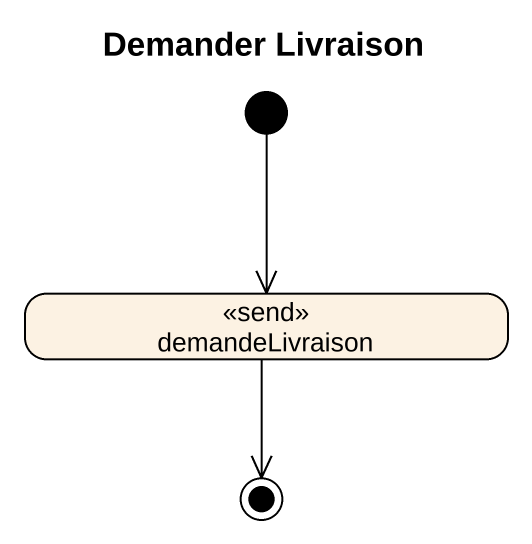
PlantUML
@startuml
title Demander Livraison
hide empty description
state demandeLivraison <<send>>
[*] --> demandeLivraison
demandeLivraison --> [*]
@enduml
